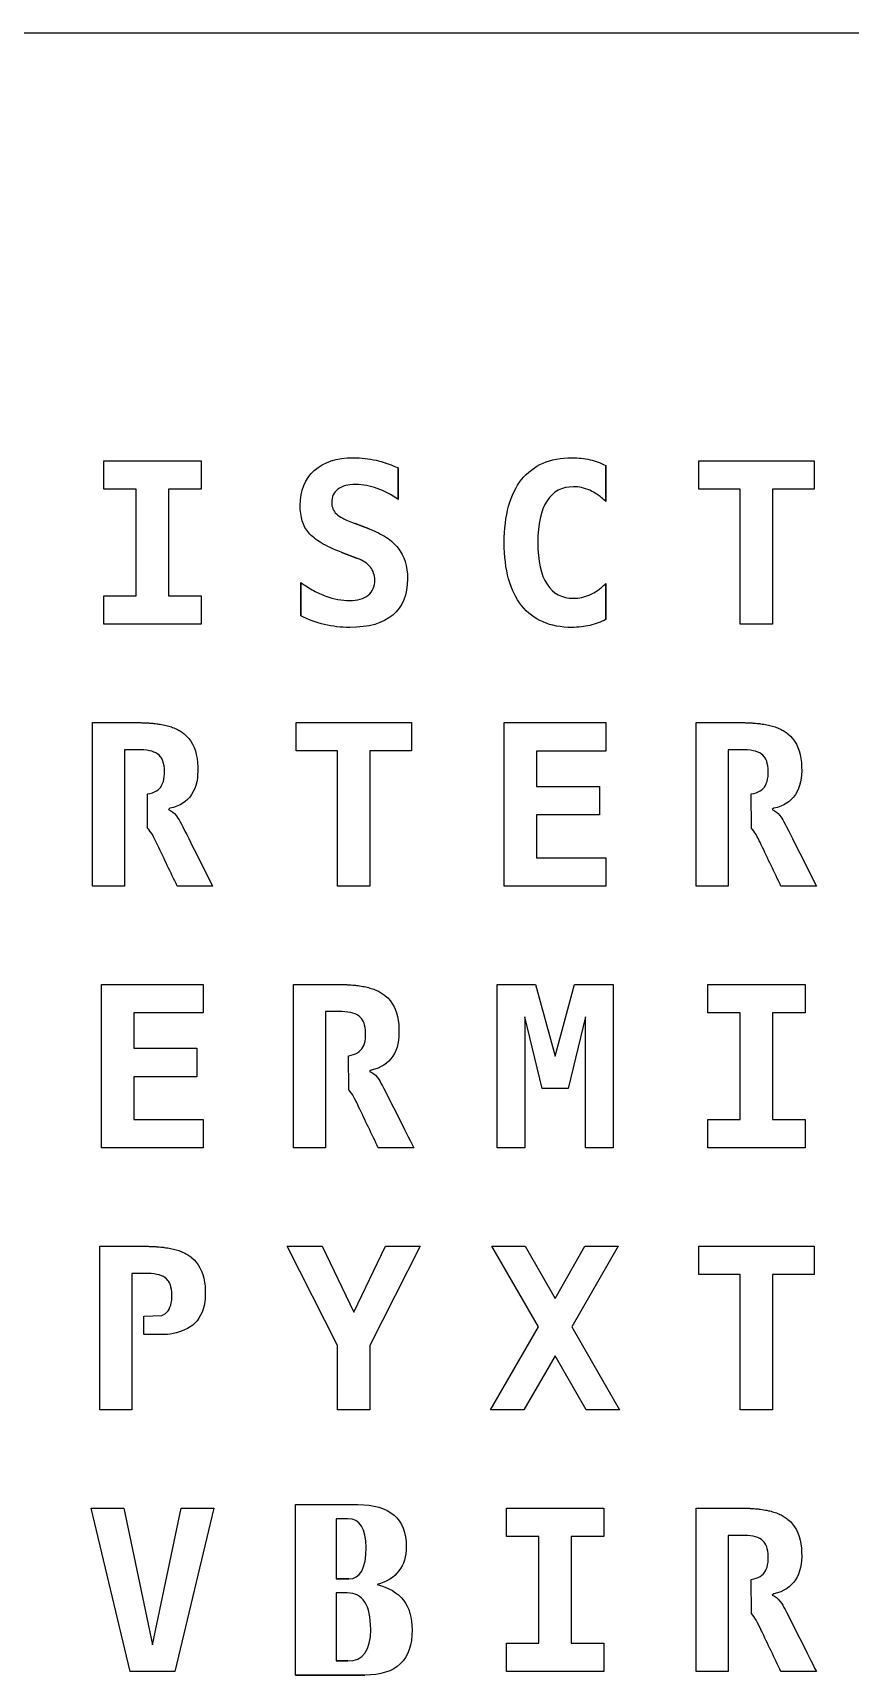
# Model space of a CAD drawing. Header units: centimetres. Extents: x -33.1 to 0, y 0 to 58.4.
# Drawn here: x -25.07 to -18.3, y 44.82 to 58.41 of the extents above; entities that cross this region are included whole.
import ezdxf

# ---------------------------------------------------------------- set-up
doc = ezdxf.new("R2010")
doc.units = ezdxf.units.CM
doc.header["$MEASUREMENT"] = 0
doc.layers.add('clean_face v1_face2', color=7, linetype='Continuous')

msp = doc.modelspace()

# ---------------------------------------------------------------- linework, layer by layer
at = {"layer": 'clean_face v1_face2'}
for p, q in [((-33.051, 58.415), (-5.111, 58.415)), ((-24.485, 54.873), (-23.679, 54.873)), ((-24.485, 54.637), (-24.485, 54.873)), ((-23.679, 54.873), (-23.679, 54.637)), ((-22.047, 54.553), (-22.047, 54.814)), ((-22.047, 54.814), (-22.047, 54.553)), ((-20.327, 54.833), (-20.327, 54.536)), ((-20.327, 54.536), (-20.327, 54.833)), ((-19.558, 54.639), (-19.558, 54.873)), ((-19.558, 54.873), (-18.604, 54.873)), ((-18.604, 54.873), (-18.604, 54.639)), ((-24.216, 54.637), (-24.485, 54.637)), ((-24.216, 53.755), (-24.216, 54.637)), ((-23.679, 54.637), (-23.948, 54.637)), ((-23.948, 54.637), (-23.948, 53.755)), ((-19.215, 54.639), (-19.558, 54.639)), ((-19.215, 53.52), (-19.215, 54.639)), ((-18.947, 54.639), (-18.947, 53.52)), ((-18.604, 54.639), (-18.947, 54.639)), ((-22.288, 54.309), (-22.403, 54.353)), ((-22.403, 54.353), (-22.288, 54.309)), ((-22.383, 54.064), (-22.514, 54.114)), ((-22.514, 54.114), (-22.383, 54.064)), ((-22.854, 53.866), (-22.854, 53.59)), ((-22.854, 53.59), (-22.854, 53.866)), ((-20.327, 53.56), (-20.327, 53.857)), ((-20.327, 53.857), (-20.327, 53.56)), ((-24.485, 53.755), (-24.216, 53.755)), ((-24.485, 53.52), (-24.485, 53.755)), ((-23.948, 53.755), (-23.679, 53.755)), ((-23.679, 53.755), (-23.679, 53.52)), ((-23.679, 53.52), (-24.485, 53.52)), ((-18.947, 53.52), (-19.215, 53.52)), ((-24.58, 52.706), (-24.267, 52.706)), ((-24.58, 51.353), (-24.58, 52.706)), ((-24.267, 52.706), (-24.243, 52.706)), ((-24.243, 52.706), (-24.219, 52.706)), ((-24.219, 52.706), (-24.194, 52.706)), ((-23.819, 52.613), (-23.799, 52.595)), ((-22.892, 52.706), (-21.938, 52.706)), ((-22.892, 52.472), (-22.892, 52.706)), ((-21.938, 52.706), (-21.938, 52.472)), ((-21.169, 52.706), (-20.327, 52.706)), ((-21.169, 51.353), (-21.169, 52.706)), ((-20.327, 52.706), (-20.327, 52.47)), ((-19.581, 51.353), (-19.581, 52.706)), ((-19.581, 52.706), (-19.267, 52.706)), ((-19.267, 52.706), (-19.243, 52.706)), ((-19.243, 52.706), (-19.219, 52.706)), ((-19.219, 52.706), (-19.195, 52.706)), ((-18.82, 52.613), (-18.799, 52.595)), ((-24.207, 52.481), (-24.313, 52.481)), ((-24.313, 52.481), (-24.313, 52.112)), ((-24.199, 52.481), (-24.207, 52.481)), ((-24.18, 52.481), (-24.199, 52.481)), ((-24.154, 52.48), (-24.18, 52.481)), ((-24.13, 52.478), (-24.154, 52.48)), ((-24.108, 52.474), (-24.13, 52.478)), ((-24.088, 52.469), (-24.108, 52.474)), ((-24.07, 52.463), (-24.088, 52.469)), ((-23.799, 52.595), (-23.78, 52.574)), ((-23.78, 52.574), (-23.764, 52.552)), ((-23.764, 52.552), (-23.75, 52.527)), ((-23.75, 52.527), (-23.738, 52.501)), ((-23.738, 52.501), (-23.727, 52.472)), ((-23.727, 52.472), (-23.719, 52.442)), ((-22.549, 52.472), (-22.892, 52.472)), ((-22.549, 51.353), (-22.549, 52.472)), ((-21.938, 52.472), (-22.281, 52.472)), ((-22.281, 52.472), (-22.281, 51.353)), ((-20.902, 52.47), (-20.902, 52.178)), ((-20.327, 52.47), (-20.902, 52.47)), ((-19.314, 52.481), (-19.314, 52.112)), ((-19.207, 52.481), (-19.314, 52.481)), ((-19.199, 52.481), (-19.207, 52.481)), ((-19.181, 52.481), (-19.199, 52.481)), ((-19.155, 52.48), (-19.181, 52.481)), ((-19.131, 52.478), (-19.155, 52.48)), ((-19.109, 52.474), (-19.131, 52.478)), ((-19.088, 52.469), (-19.109, 52.474)), ((-19.07, 52.463), (-19.088, 52.469)), ((-18.799, 52.595), (-18.781, 52.574)), ((-18.781, 52.574), (-18.765, 52.552)), ((-18.765, 52.552), (-18.75, 52.527)), ((-18.75, 52.527), (-18.738, 52.501)), ((-18.738, 52.501), (-18.728, 52.472)), ((-18.728, 52.472), (-18.72, 52.442)), ((-24.053, 52.455), (-24.07, 52.463)), ((-24.039, 52.446), (-24.053, 52.455)), ((-24.027, 52.436), (-24.039, 52.446)), ((-24.016, 52.424), (-24.027, 52.436)), ((-24.011, 52.417), (-24.016, 52.424)), ((-24.003, 52.403), (-24.011, 52.417)), ((-23.996, 52.387), (-24.003, 52.403)), ((-23.99, 52.368), (-23.996, 52.387)), ((-23.986, 52.349), (-23.99, 52.368)), ((-23.983, 52.327), (-23.986, 52.349)), ((-23.719, 52.442), (-23.713, 52.41)), ((-23.713, 52.41), (-23.709, 52.376)), ((-23.709, 52.376), (-23.706, 52.341)), ((-23.706, 52.341), (-23.706, 52.308)), ((-19.054, 52.455), (-19.07, 52.463)), ((-19.039, 52.446), (-19.054, 52.455)), ((-19.027, 52.436), (-19.039, 52.446)), ((-19.016, 52.424), (-19.027, 52.436)), ((-19.012, 52.417), (-19.016, 52.424)), ((-19.003, 52.403), (-19.012, 52.417)), ((-18.996, 52.387), (-19.003, 52.403)), ((-18.991, 52.368), (-18.996, 52.387)), ((-18.987, 52.349), (-18.991, 52.368)), ((-18.984, 52.327), (-18.987, 52.349)), ((-18.72, 52.442), (-18.713, 52.41)), ((-18.713, 52.41), (-18.709, 52.376)), ((-18.709, 52.376), (-18.707, 52.341)), ((-18.707, 52.341), (-18.706, 52.308)), ((-24.006, 52.186), (-23.998, 52.201)), ((-23.998, 52.201), (-23.992, 52.218)), ((-23.992, 52.218), (-23.987, 52.237)), ((-23.987, 52.237), (-23.984, 52.259)), ((-23.984, 52.259), (-23.983, 52.281)), ((-23.982, 52.303), (-23.983, 52.327)), ((-23.983, 52.281), (-23.982, 52.303)), ((-23.715, 52.215), (-23.723, 52.186)), ((-23.71, 52.246), (-23.715, 52.215)), ((-23.708, 52.271), (-23.71, 52.246)), ((-23.706, 52.308), (-23.708, 52.271)), ((-19.006, 52.186), (-18.999, 52.201)), ((-18.999, 52.201), (-18.993, 52.218)), ((-18.993, 52.218), (-18.988, 52.237)), ((-18.988, 52.237), (-18.985, 52.259)), ((-18.985, 52.259), (-18.983, 52.281)), ((-18.983, 52.303), (-18.984, 52.327)), ((-18.983, 52.281), (-18.983, 52.303)), ((-18.716, 52.215), (-18.723, 52.186)), ((-18.711, 52.246), (-18.716, 52.215)), ((-18.708, 52.271), (-18.711, 52.246)), ((-18.706, 52.308), (-18.708, 52.271)), ((-24.313, 52.112), (-24.313, 52)), ((-24.124, 52.116), (-24.103, 52.12)), ((-24.122, 51.834), (-24.124, 52.116)), ((-24.103, 52.12), (-24.083, 52.126)), ((-24.083, 52.126), (-24.065, 52.133)), ((-24.065, 52.133), (-24.049, 52.141)), ((-24.049, 52.141), (-24.036, 52.15)), ((-24.036, 52.15), (-24.024, 52.161)), ((-24.024, 52.161), (-24.014, 52.173)), ((-24.014, 52.173), (-24.006, 52.186)), ((-23.791, 52.071), (-23.81, 52.054)), ((-23.774, 52.09), (-23.791, 52.071)), ((-23.758, 52.112), (-23.774, 52.09)), ((-23.744, 52.135), (-23.758, 52.112)), ((-23.732, 52.16), (-23.744, 52.135)), ((-23.723, 52.186), (-23.732, 52.16)), ((-20.902, 52.178), (-20.381, 52.178)), ((-20.381, 52.178), (-20.381, 51.943)), ((-19.314, 52.112), (-19.314, 52)), ((-19.125, 52.116), (-19.103, 52.12)), ((-19.123, 51.834), (-19.125, 52.116)), ((-19.103, 52.12), (-19.083, 52.126)), ((-19.083, 52.126), (-19.066, 52.133)), ((-19.066, 52.133), (-19.05, 52.141)), ((-19.05, 52.141), (-19.036, 52.15)), ((-19.036, 52.15), (-19.025, 52.161)), ((-19.025, 52.161), (-19.015, 52.173)), ((-19.015, 52.173), (-19.006, 52.186)), ((-18.792, 52.071), (-18.811, 52.054)), ((-18.774, 52.09), (-18.792, 52.071)), ((-18.758, 52.112), (-18.774, 52.09)), ((-18.744, 52.135), (-18.758, 52.112)), ((-18.733, 52.16), (-18.744, 52.135)), ((-18.723, 52.186), (-18.733, 52.16)), ((-24.313, 52), (-24.313, 51.887)), ((-23.937, 51.997), (-23.949, 51.986)), ((-23.949, 51.986), (-23.931, 51.977)), ((-23.949, 51.986), (-23.949, 51.986)), ((-23.907, 52.005), (-23.937, 51.997)), ((-23.931, 51.977), (-23.914, 51.966)), ((-23.914, 51.966), (-23.9, 51.955)), ((-23.879, 52.014), (-23.907, 52.005)), ((-23.9, 51.955), (-23.885, 51.937)), ((-23.885, 51.937), (-23.871, 51.916)), ((-23.854, 52.026), (-23.879, 52.014)), ((-23.831, 52.039), (-23.854, 52.026)), ((-23.81, 52.054), (-23.831, 52.039)), ((-20.381, 51.943), (-20.902, 51.943)), ((-20.902, 51.943), (-20.902, 51.588)), ((-19.314, 52), (-19.314, 51.887)), ((-18.937, 51.997), (-18.95, 51.986)), ((-18.95, 51.986), (-18.931, 51.977)), ((-18.95, 51.986), (-18.95, 51.986)), ((-18.907, 52.005), (-18.937, 51.997)), ((-18.931, 51.977), (-18.914, 51.966)), ((-18.914, 51.966), (-18.9, 51.955)), ((-18.88, 52.014), (-18.907, 52.005)), ((-18.9, 51.955), (-18.886, 51.937)), ((-18.886, 51.937), (-18.871, 51.916)), ((-18.855, 52.026), (-18.88, 52.014)), ((-18.832, 52.039), (-18.855, 52.026)), ((-18.811, 52.054), (-18.832, 52.039)), ((-24.313, 51.887), (-24.313, 51.353)), ((-24.113, 51.822), (-24.122, 51.834)), ((-24.103, 51.809), (-24.113, 51.822)), ((-24.093, 51.795), (-24.103, 51.809)), ((-24.083, 51.779), (-24.093, 51.795)), ((-23.871, 51.916), (-23.862, 51.902)), ((-23.862, 51.902), (-23.852, 51.885)), ((-23.852, 51.885), (-23.842, 51.866)), ((-23.842, 51.866), (-23.831, 51.845)), ((-23.831, 51.845), (-23.813, 51.809)), ((-23.813, 51.809), (-23.798, 51.779)), ((-19.314, 51.887), (-19.314, 51.353)), ((-19.113, 51.822), (-19.123, 51.834)), ((-19.103, 51.809), (-19.113, 51.822)), ((-19.093, 51.795), (-19.103, 51.809)), ((-19.084, 51.779), (-19.093, 51.795)), ((-18.871, 51.916), (-18.862, 51.902)), ((-18.862, 51.902), (-18.853, 51.885)), ((-18.853, 51.885), (-18.842, 51.866)), ((-18.842, 51.866), (-18.832, 51.845)), ((-18.832, 51.845), (-18.813, 51.809)), ((-18.813, 51.809), (-18.798, 51.779)), ((-24.074, 51.762), (-24.083, 51.779)), ((-24.064, 51.744), (-24.074, 51.762)), ((-24.057, 51.729), (-24.064, 51.744)), ((-24.048, 51.71), (-24.057, 51.729)), ((-24.04, 51.694), (-24.048, 51.71)), ((-24.03, 51.673), (-24.04, 51.694)), ((-24.02, 51.652), (-24.03, 51.673)), ((-24.01, 51.63), (-24.02, 51.652)), ((-23.798, 51.779), (-23.782, 51.748)), ((-23.782, 51.748), (-23.767, 51.718)), ((-23.767, 51.718), (-23.752, 51.687)), ((-23.752, 51.687), (-23.737, 51.657)), ((-23.737, 51.657), (-23.721, 51.627)), ((-19.074, 51.762), (-19.084, 51.779)), ((-19.065, 51.744), (-19.074, 51.762)), ((-19.057, 51.729), (-19.065, 51.744)), ((-19.048, 51.71), (-19.057, 51.729)), ((-19.041, 51.694), (-19.048, 51.71)), ((-19.031, 51.673), (-19.041, 51.694)), ((-19.02, 51.652), (-19.031, 51.673)), ((-19.01, 51.63), (-19.02, 51.652)), ((-18.798, 51.779), (-18.783, 51.748)), ((-18.783, 51.748), (-18.768, 51.718)), ((-18.768, 51.718), (-18.752, 51.687)), ((-18.752, 51.687), (-18.737, 51.657)), ((-18.737, 51.657), (-18.722, 51.627)), ((-24, 51.609), (-24.01, 51.63)), ((-23.989, 51.588), (-24, 51.609)), ((-23.979, 51.566), (-23.989, 51.588)), ((-23.969, 51.545), (-23.979, 51.566)), ((-23.959, 51.524), (-23.969, 51.545)), ((-23.949, 51.502), (-23.959, 51.524)), ((-23.721, 51.627), (-23.706, 51.596)), ((-23.706, 51.596), (-23.691, 51.566)), ((-23.691, 51.566), (-23.675, 51.535)), ((-23.675, 51.535), (-23.66, 51.505)), ((-20.902, 51.588), (-20.327, 51.588)), ((-20.327, 51.588), (-20.327, 51.353)), ((-19, 51.609), (-19.01, 51.63)), ((-18.99, 51.588), (-19, 51.609)), ((-18.98, 51.566), (-18.99, 51.588)), ((-18.969, 51.545), (-18.98, 51.566)), ((-18.959, 51.524), (-18.969, 51.545)), ((-18.949, 51.502), (-18.959, 51.524)), ((-18.722, 51.627), (-18.706, 51.596)), ((-18.706, 51.596), (-18.691, 51.566)), ((-18.691, 51.566), (-18.676, 51.535)), ((-18.676, 51.535), (-18.661, 51.505)), ((-23.938, 51.481), (-23.949, 51.502)), ((-23.928, 51.46), (-23.938, 51.481)), ((-23.918, 51.438), (-23.928, 51.46)), ((-23.908, 51.417), (-23.918, 51.438)), ((-23.898, 51.396), (-23.908, 51.417)), ((-23.887, 51.374), (-23.898, 51.396)), ((-23.66, 51.505), (-23.645, 51.474)), ((-23.645, 51.474), (-23.63, 51.444)), ((-23.63, 51.444), (-23.614, 51.414)), ((-23.614, 51.414), (-23.599, 51.383)), ((-23.599, 51.383), (-23.584, 51.353)), ((-18.939, 51.481), (-18.949, 51.502)), ((-18.929, 51.46), (-18.939, 51.481)), ((-18.918, 51.438), (-18.929, 51.46)), ((-18.908, 51.417), (-18.918, 51.438)), ((-18.898, 51.396), (-18.908, 51.417)), ((-18.888, 51.374), (-18.898, 51.396)), ((-18.661, 51.505), (-18.645, 51.474)), ((-18.645, 51.474), (-18.63, 51.444)), ((-18.63, 51.444), (-18.615, 51.414)), ((-18.615, 51.414), (-18.599, 51.383)), ((-18.599, 51.383), (-18.584, 51.353)), ((-24.313, 51.353), (-24.58, 51.353)), ((-23.877, 51.353), (-23.887, 51.374)), ((-23.584, 51.353), (-23.877, 51.353)), ((-22.281, 51.353), (-22.549, 51.353)), ((-20.327, 51.353), (-21.169, 51.353)), ((-19.314, 51.353), (-19.581, 51.353)), ((-18.878, 51.353), (-18.888, 51.374)), ((-18.584, 51.353), (-18.878, 51.353)), ((-24.503, 49.186), (-24.503, 50.539)), ((-24.503, 50.539), (-23.661, 50.539)), ((-23.661, 50.539), (-23.661, 50.303)), ((-22.915, 50.539), (-22.601, 50.539)), ((-22.915, 49.186), (-22.915, 50.539)), ((-22.601, 50.539), (-22.577, 50.539)), ((-22.577, 50.539), (-22.553, 50.539)), ((-22.553, 50.539), (-22.529, 50.539)), ((-22.154, 50.446), (-22.133, 50.428)), ((-22.133, 50.428), (-22.115, 50.407)), ((-21.229, 49.186), (-21.229, 50.539)), ((-21.229, 50.539), (-20.91, 50.539)), ((-20.91, 50.539), (-20.748, 49.945)), ((-20.748, 49.945), (-20.588, 50.539)), ((-20.588, 50.539), (-20.267, 50.539)), ((-20.267, 50.539), (-20.267, 49.186)), ((-19.484, 50.303), (-19.484, 50.539)), ((-19.484, 50.539), (-18.678, 50.539)), ((-18.678, 50.539), (-18.678, 50.303)), ((-24.236, 50.303), (-24.236, 50.011)), ((-23.661, 50.303), (-24.236, 50.303)), ((-22.648, 50.314), (-22.648, 49.945)), ((-22.541, 50.314), (-22.648, 50.314)), ((-22.533, 50.314), (-22.541, 50.314)), ((-22.515, 50.314), (-22.533, 50.314)), ((-22.489, 50.313), (-22.515, 50.314)), ((-22.465, 50.311), (-22.489, 50.313)), ((-22.443, 50.307), (-22.465, 50.311)), ((-22.423, 50.302), (-22.443, 50.307)), ((-22.404, 50.296), (-22.423, 50.302)), ((-22.388, 50.288), (-22.404, 50.296)), ((-22.115, 50.407), (-22.099, 50.385)), ((-22.099, 50.385), (-22.084, 50.36)), ((-22.084, 50.36), (-22.072, 50.334)), ((-22.072, 50.334), (-22.062, 50.305)), ((-22.062, 50.305), (-22.054, 50.275)), ((-19.215, 50.303), (-19.484, 50.303)), ((-19.215, 49.421), (-19.215, 50.303)), ((-18.678, 50.303), (-18.947, 50.303)), ((-18.947, 50.303), (-18.947, 49.421)), ((-22.373, 50.279), (-22.388, 50.288)), ((-22.361, 50.269), (-22.373, 50.279)), ((-22.35, 50.257), (-22.361, 50.269)), ((-22.346, 50.25), (-22.35, 50.257)), ((-22.337, 50.236), (-22.346, 50.25)), ((-22.33, 50.22), (-22.337, 50.236)), ((-22.325, 50.201), (-22.33, 50.22)), ((-22.321, 50.182), (-22.325, 50.201)), ((-22.318, 50.16), (-22.321, 50.182)), ((-22.317, 50.136), (-22.318, 50.16)), ((-22.054, 50.275), (-22.047, 50.243)), ((-22.047, 50.243), (-22.043, 50.209)), ((-22.043, 50.209), (-22.041, 50.174)), ((-22.041, 50.174), (-22.041, 50.141)), ((-20.998, 50.27), (-20.998, 49.186)), ((-20.854, 49.678), (-20.998, 50.27)), ((-20.497, 50.27), (-20.641, 49.678)), ((-20.497, 49.186), (-20.497, 50.27)), ((-22.349, 50.006), (-22.34, 50.019)), ((-22.34, 50.019), (-22.333, 50.034)), ((-22.333, 50.034), (-22.327, 50.051)), ((-22.327, 50.051), (-22.322, 50.07)), ((-22.322, 50.07), (-22.319, 50.092)), ((-22.319, 50.092), (-22.317, 50.114)), ((-22.317, 50.114), (-22.317, 50.136)), ((-22.057, 50.019), (-22.067, 49.993)), ((-22.05, 50.048), (-22.057, 50.019)), ((-22.045, 50.079), (-22.05, 50.048)), ((-22.042, 50.105), (-22.045, 50.079)), ((-22.041, 50.141), (-22.042, 50.105)), ((-24.236, 50.011), (-23.715, 50.011)), ((-23.715, 50.011), (-23.715, 49.776)), ((-22.648, 49.945), (-22.648, 49.833)), ((-22.459, 49.949), (-22.437, 49.954)), ((-22.457, 49.667), (-22.459, 49.949)), ((-22.437, 49.954), (-22.417, 49.959)), ((-22.417, 49.959), (-22.4, 49.966)), ((-22.4, 49.966), (-22.384, 49.974)), ((-22.384, 49.974), (-22.37, 49.983)), ((-22.37, 49.983), (-22.359, 49.994)), ((-22.359, 49.994), (-22.349, 50.006)), ((-22.145, 49.887), (-22.166, 49.872)), ((-22.126, 49.904), (-22.145, 49.887)), ((-22.108, 49.923), (-22.126, 49.904)), ((-22.092, 49.945), (-22.108, 49.923)), ((-22.078, 49.968), (-22.092, 49.945)), ((-22.067, 49.993), (-22.078, 49.968)), ((-24.236, 49.776), (-24.236, 49.421)), ((-23.715, 49.776), (-24.236, 49.776)), ((-22.648, 49.833), (-22.648, 49.72)), ((-22.271, 49.83), (-22.284, 49.819)), ((-22.284, 49.819), (-22.265, 49.81)), ((-22.284, 49.819), (-22.284, 49.819)), ((-22.241, 49.838), (-22.271, 49.83)), ((-22.265, 49.81), (-22.248, 49.8)), ((-22.248, 49.8), (-22.234, 49.788)), ((-22.214, 49.847), (-22.241, 49.838)), ((-22.234, 49.788), (-22.22, 49.77)), ((-22.22, 49.77), (-22.205, 49.749)), ((-22.189, 49.859), (-22.214, 49.847)), ((-22.205, 49.749), (-22.196, 49.735)), ((-22.166, 49.872), (-22.189, 49.859)), ((-22.648, 49.72), (-22.648, 49.186)), ((-22.447, 49.655), (-22.457, 49.667)), ((-22.437, 49.642), (-22.447, 49.655)), ((-22.427, 49.628), (-22.437, 49.642)), ((-22.418, 49.612), (-22.427, 49.628)), ((-22.408, 49.595), (-22.418, 49.612)), ((-22.196, 49.735), (-22.187, 49.718)), ((-22.187, 49.718), (-22.176, 49.699)), ((-22.176, 49.699), (-22.166, 49.678)), ((-22.166, 49.678), (-22.147, 49.642)), ((-22.147, 49.642), (-22.132, 49.612)), ((-22.132, 49.612), (-22.117, 49.581)), ((-20.641, 49.678), (-20.854, 49.678)), ((-22.399, 49.577), (-22.408, 49.595)), ((-22.391, 49.562), (-22.399, 49.577)), ((-22.382, 49.544), (-22.391, 49.562)), ((-22.375, 49.527), (-22.382, 49.544)), ((-22.365, 49.506), (-22.375, 49.527)), ((-22.354, 49.485), (-22.365, 49.506)), ((-22.344, 49.463), (-22.354, 49.485)), ((-22.117, 49.581), (-22.102, 49.551)), ((-22.102, 49.551), (-22.086, 49.52)), ((-22.086, 49.52), (-22.071, 49.49)), ((-22.071, 49.49), (-22.056, 49.46)), ((-24.236, 49.421), (-23.661, 49.421)), ((-23.661, 49.421), (-23.661, 49.186)), ((-22.334, 49.442), (-22.344, 49.463)), ((-22.324, 49.421), (-22.334, 49.442)), ((-22.314, 49.399), (-22.324, 49.421)), ((-22.303, 49.378), (-22.314, 49.399)), ((-22.293, 49.357), (-22.303, 49.378)), ((-22.283, 49.335), (-22.293, 49.357)), ((-22.056, 49.46), (-22.04, 49.429)), ((-22.04, 49.429), (-22.025, 49.399)), ((-22.025, 49.399), (-22.01, 49.368)), ((-22.01, 49.368), (-21.995, 49.338)), ((-19.484, 49.421), (-19.215, 49.421)), ((-19.484, 49.186), (-19.484, 49.421)), ((-18.947, 49.421), (-18.678, 49.421)), ((-18.678, 49.421), (-18.678, 49.186)), ((-22.273, 49.314), (-22.283, 49.335)), ((-22.263, 49.293), (-22.273, 49.314)), ((-22.252, 49.271), (-22.263, 49.293)), ((-22.242, 49.25), (-22.252, 49.271)), ((-22.232, 49.229), (-22.242, 49.25)), ((-22.222, 49.207), (-22.232, 49.229)), ((-22.212, 49.186), (-22.222, 49.207)), ((-21.995, 49.338), (-21.979, 49.307)), ((-21.979, 49.307), (-21.964, 49.277)), ((-21.964, 49.277), (-21.949, 49.247)), ((-21.949, 49.247), (-21.933, 49.216)), ((-21.933, 49.216), (-21.918, 49.186)), ((-23.661, 49.186), (-24.503, 49.186)), ((-22.648, 49.186), (-22.915, 49.186)), ((-21.918, 49.186), (-22.212, 49.186)), ((-20.998, 49.186), (-21.229, 49.186)), ((-20.267, 49.186), (-20.497, 49.186)), ((-18.678, 49.186), (-19.484, 49.186)), ((-24.519, 47.019), (-24.519, 48.372)), ((-24.519, 48.372), (-24.205, 48.372)), ((-24.205, 48.372), (-24.181, 48.372)), ((-24.181, 48.372), (-24.157, 48.372)), ((-24.157, 48.372), (-24.133, 48.372)), ((-23.758, 48.279), (-23.738, 48.261)), ((-23.738, 48.261), (-23.719, 48.24)), ((-22.966, 48.372), (-22.678, 48.372)), ((-22.549, 47.552), (-22.966, 48.372)), ((-22.678, 48.372), (-22.415, 47.828)), ((-22.415, 47.828), (-22.152, 48.372)), ((-21.864, 48.372), (-22.281, 47.552)), ((-22.152, 48.372), (-21.864, 48.372)), ((-21.271, 48.372), (-20.995, 48.372)), ((-20.885, 47.706), (-21.271, 48.372)), ((-20.995, 48.372), (-20.748, 47.941)), ((-20.748, 47.941), (-20.501, 48.372)), ((-20.225, 48.372), (-20.609, 47.706)), ((-20.501, 48.372), (-20.225, 48.372)), ((-19.558, 48.138), (-19.558, 48.372)), ((-19.558, 48.372), (-18.604, 48.372)), ((-18.604, 48.372), (-18.604, 48.138)), ((-24.252, 48.147), (-24.252, 47.778)), ((-24.146, 48.147), (-24.252, 48.147)), ((-24.138, 48.147), (-24.146, 48.147)), ((-24.119, 48.147), (-24.138, 48.147)), ((-24.093, 48.146), (-24.119, 48.147)), ((-24.069, 48.144), (-24.093, 48.146)), ((-24.047, 48.14), (-24.069, 48.144)), ((-24.027, 48.135), (-24.047, 48.14)), ((-24.008, 48.129), (-24.027, 48.135)), ((-23.992, 48.121), (-24.008, 48.129)), ((-23.978, 48.112), (-23.992, 48.121)), ((-23.719, 48.24), (-23.703, 48.218)), ((-23.703, 48.218), (-23.689, 48.193)), ((-23.689, 48.193), (-23.676, 48.167)), ((-23.676, 48.167), (-23.666, 48.138)), ((-23.666, 48.138), (-23.658, 48.108)), ((-19.215, 48.138), (-19.558, 48.138)), ((-19.215, 47.019), (-19.215, 48.138)), ((-18.604, 48.138), (-18.947, 48.138)), ((-18.947, 48.138), (-18.947, 47.019)), ((-23.965, 48.102), (-23.978, 48.112)), ((-23.955, 48.09), (-23.965, 48.102)), ((-23.95, 48.083), (-23.955, 48.09)), ((-23.941, 48.069), (-23.95, 48.083)), ((-23.934, 48.053), (-23.941, 48.069)), ((-23.929, 48.034), (-23.934, 48.053)), ((-23.925, 48.014), (-23.929, 48.034)), ((-23.922, 47.993), (-23.925, 48.014)), ((-23.921, 47.969), (-23.922, 47.993)), ((-23.658, 48.108), (-23.652, 48.076)), ((-23.652, 48.076), (-23.647, 48.042)), ((-23.647, 48.042), (-23.645, 48.007)), ((-23.645, 48.007), (-23.645, 47.974)), ((-23.953, 47.839), (-23.945, 47.852)), ((-23.945, 47.852), (-23.937, 47.867)), ((-23.937, 47.867), (-23.931, 47.884)), ((-23.931, 47.884), (-23.926, 47.903)), ((-23.926, 47.903), (-23.923, 47.925)), ((-23.923, 47.925), (-23.921, 47.947)), ((-23.921, 47.947), (-23.921, 47.969)), ((-23.661, 47.852), (-23.671, 47.826)), ((-23.654, 47.881), (-23.661, 47.852)), ((-23.649, 47.912), (-23.654, 47.881)), ((-23.646, 47.937), (-23.649, 47.912)), ((-23.645, 47.974), (-23.646, 47.937)), ((-24.252, 47.778), (-24.252, 47.666)), ((-24.154, 47.795), (-24.004, 47.799)), ((-24.154, 47.642), (-24.154, 47.795)), ((-24.004, 47.799), (-23.974, 47.816)), ((-23.974, 47.816), (-23.963, 47.827)), ((-23.963, 47.827), (-23.953, 47.839)), ((-23.749, 47.72), (-23.77, 47.705)), ((-23.73, 47.737), (-23.749, 47.72)), ((-23.713, 47.756), (-23.73, 47.737)), ((-23.697, 47.778), (-23.713, 47.756)), ((-23.683, 47.801), (-23.697, 47.778)), ((-23.671, 47.826), (-23.683, 47.801)), ((-24.252, 47.666), (-24.252, 47.553)), ((-23.987, 47.642), (-24.154, 47.642)), ((-23.987, 47.642), (-23.987, 47.642)), ((-23.987, 47.642), (-23.987, 47.642)), ((-23.793, 47.692), (-23.818, 47.68)), ((-23.77, 47.705), (-23.793, 47.692)), ((-21.282, 47.019), (-20.885, 47.706)), ((-20.609, 47.706), (-20.214, 47.019)), ((-24.252, 47.553), (-24.252, 47.019)), ((-22.549, 47.019), (-22.549, 47.552)), ((-22.281, 47.552), (-22.281, 47.019)), ((-20.748, 47.466), (-21.006, 47.019)), ((-20.49, 47.019), (-20.748, 47.466)), ((-24.252, 47.019), (-24.519, 47.019)), ((-22.281, 47.019), (-22.549, 47.019)), ((-21.006, 47.019), (-21.282, 47.019)), ((-20.214, 47.019), (-20.49, 47.019)), ((-18.947, 47.019), (-19.215, 47.019)), ((-22.898, 46.234), (-22.381, 46.234)), ((-22.898, 44.823), (-22.898, 46.234)), ((-24.267, 44.852), (-24.589, 46.205)), ((-24.589, 46.205), (-24.32, 46.205)), ((-24.32, 46.205), (-24.082, 45.075)), ((-24.082, 45.075), (-23.844, 46.205)), ((-23.575, 46.205), (-23.897, 44.852)), ((-23.844, 46.205), (-23.575, 46.205)), ((-22.561, 46.117), (-22.561, 45.62)), ((-22.465, 46.117), (-22.561, 46.117)), ((-21.151, 46.205), (-20.345, 46.205)), ((-21.151, 45.969), (-21.151, 46.205)), ((-20.345, 46.205), (-20.345, 45.969)), ((-19.581, 46.205), (-19.267, 46.205)), ((-19.581, 44.852), (-19.581, 46.205)), ((-19.267, 46.205), (-19.243, 46.205)), ((-19.243, 46.205), (-19.219, 46.205)), ((-19.219, 46.205), (-19.195, 46.205)), ((-18.82, 46.112), (-18.799, 46.094)), ((-18.799, 46.094), (-18.781, 46.073)), ((-20.882, 45.969), (-21.151, 45.969)), ((-20.882, 45.087), (-20.882, 45.969)), ((-20.345, 45.969), (-20.614, 45.969)), ((-20.614, 45.969), (-20.614, 45.087)), ((-19.314, 45.98), (-19.314, 45.611)), ((-19.207, 45.98), (-19.314, 45.98)), ((-19.199, 45.98), (-19.207, 45.98)), ((-19.181, 45.98), (-19.199, 45.98)), ((-19.155, 45.979), (-19.181, 45.98)), ((-19.131, 45.977), (-19.155, 45.979)), ((-19.109, 45.973), (-19.131, 45.977)), ((-19.088, 45.968), (-19.109, 45.973)), ((-19.07, 45.962), (-19.088, 45.968)), ((-19.054, 45.954), (-19.07, 45.962)), ((-19.039, 45.945), (-19.054, 45.954)), ((-19.027, 45.935), (-19.039, 45.945)), ((-18.781, 46.073), (-18.765, 46.051)), ((-18.765, 46.051), (-18.75, 46.026)), ((-18.75, 46.026), (-18.738, 46)), ((-18.738, 46), (-18.728, 45.971)), ((-18.728, 45.971), (-18.72, 45.941)), ((-19.016, 45.923), (-19.027, 45.935)), ((-19.012, 45.916), (-19.016, 45.923)), ((-19.003, 45.902), (-19.012, 45.916)), ((-18.996, 45.886), (-19.003, 45.902)), ((-18.991, 45.867), (-18.996, 45.886)), ((-18.987, 45.848), (-18.991, 45.867)), ((-18.984, 45.826), (-18.987, 45.848)), ((-18.983, 45.802), (-18.984, 45.826)), ((-18.72, 45.941), (-18.713, 45.909)), ((-18.713, 45.909), (-18.709, 45.875)), ((-18.709, 45.875), (-18.707, 45.84)), ((-18.706, 45.806), (-18.708, 45.77)), ((-18.707, 45.84), (-18.706, 45.806)), ((-19.025, 45.66), (-19.015, 45.672)), ((-19.015, 45.672), (-19.006, 45.685)), ((-19.006, 45.685), (-18.999, 45.7)), ((-18.999, 45.7), (-18.993, 45.717)), ((-18.993, 45.717), (-18.988, 45.736)), ((-18.988, 45.736), (-18.985, 45.758)), ((-18.985, 45.758), (-18.983, 45.78)), ((-18.983, 45.78), (-18.983, 45.802)), ((-18.723, 45.685), (-18.733, 45.659)), ((-18.716, 45.714), (-18.723, 45.685)), ((-18.711, 45.745), (-18.716, 45.714)), ((-18.708, 45.77), (-18.711, 45.745)), ((-22.561, 45.62), (-22.457, 45.62)), ((-22.457, 45.62), (-22.561, 45.62)), ((-19.314, 45.611), (-19.314, 45.499)), ((-19.125, 45.615), (-19.103, 45.619)), ((-19.123, 45.333), (-19.125, 45.615)), ((-19.103, 45.619), (-19.083, 45.625)), ((-19.083, 45.625), (-19.066, 45.632)), ((-19.066, 45.632), (-19.05, 45.64)), ((-19.05, 45.64), (-19.036, 45.649)), ((-19.036, 45.649), (-19.025, 45.66)), ((-18.832, 45.538), (-18.855, 45.525)), ((-18.811, 45.553), (-18.832, 45.538)), ((-18.792, 45.57), (-18.811, 45.553)), ((-18.774, 45.589), (-18.792, 45.57)), ((-18.758, 45.611), (-18.774, 45.589)), ((-18.744, 45.634), (-18.758, 45.611)), ((-18.733, 45.659), (-18.744, 45.634)), ((-22.47, 45.503), (-22.561, 45.503)), ((-22.561, 45.503), (-22.561, 44.94)), ((-19.314, 45.499), (-19.314, 45.386)), ((-18.937, 45.496), (-18.95, 45.485)), ((-18.95, 45.485), (-18.931, 45.476)), ((-18.95, 45.485), (-18.95, 45.485)), ((-18.907, 45.504), (-18.937, 45.496)), ((-18.931, 45.476), (-18.914, 45.465)), ((-18.914, 45.465), (-18.9, 45.453)), ((-18.88, 45.513), (-18.907, 45.504)), ((-18.9, 45.453), (-18.886, 45.436)), ((-18.886, 45.436), (-18.871, 45.415)), ((-18.855, 45.525), (-18.88, 45.513)), ((-18.871, 45.415), (-18.862, 45.401)), ((-18.862, 45.401), (-18.853, 45.384)), ((-19.314, 45.386), (-19.314, 44.852)), ((-19.113, 45.321), (-19.123, 45.333)), ((-19.103, 45.308), (-19.113, 45.321)), ((-19.093, 45.294), (-19.103, 45.308)), ((-19.084, 45.278), (-19.093, 45.294)), ((-19.074, 45.261), (-19.084, 45.278)), ((-18.853, 45.384), (-18.842, 45.365)), ((-18.842, 45.365), (-18.832, 45.344)), ((-18.832, 45.344), (-18.813, 45.308)), ((-18.813, 45.308), (-18.798, 45.278)), ((-18.798, 45.278), (-18.783, 45.247)), ((-19.065, 45.243), (-19.074, 45.261)), ((-19.057, 45.228), (-19.065, 45.243)), ((-19.048, 45.209), (-19.057, 45.228)), ((-19.041, 45.193), (-19.048, 45.209)), ((-19.031, 45.172), (-19.041, 45.193)), ((-19.02, 45.151), (-19.031, 45.172)), ((-19.01, 45.129), (-19.02, 45.151)), ((-19, 45.108), (-19.01, 45.129)), ((-18.783, 45.247), (-18.768, 45.217)), ((-18.768, 45.217), (-18.752, 45.186)), ((-18.752, 45.186), (-18.737, 45.156)), ((-18.737, 45.156), (-18.722, 45.126)), ((-18.722, 45.126), (-18.706, 45.095)), ((-21.151, 44.852), (-21.151, 45.087)), ((-21.151, 45.087), (-20.882, 45.087)), ((-20.614, 45.087), (-20.345, 45.087)), ((-20.345, 45.087), (-20.345, 44.852)), ((-18.99, 45.087), (-19, 45.108)), ((-18.98, 45.065), (-18.99, 45.087)), ((-18.969, 45.044), (-18.98, 45.065)), ((-18.959, 45.023), (-18.969, 45.044)), ((-18.949, 45.001), (-18.959, 45.023)), ((-18.939, 44.98), (-18.949, 45.001)), ((-18.706, 45.095), (-18.691, 45.065)), ((-18.691, 45.065), (-18.676, 45.034)), ((-18.676, 45.034), (-18.661, 45.004)), ((-18.661, 45.004), (-18.645, 44.973)), ((-22.561, 44.94), (-22.464, 44.94)), ((-22.464, 44.94), (-22.561, 44.94)), ((-18.929, 44.959), (-18.939, 44.98)), ((-18.918, 44.937), (-18.929, 44.959)), ((-18.908, 44.916), (-18.918, 44.937)), ((-18.898, 44.895), (-18.908, 44.916)), ((-18.888, 44.873), (-18.898, 44.895)), ((-18.878, 44.852), (-18.888, 44.873)), ((-18.645, 44.973), (-18.63, 44.943)), ((-18.63, 44.943), (-18.615, 44.913)), ((-18.615, 44.913), (-18.599, 44.882)), ((-18.599, 44.882), (-18.584, 44.852)), ((-23.897, 44.852), (-24.267, 44.852)), ((-22.898, 44.823), (-22.323, 44.823)), ((-22.323, 44.823), (-22.898, 44.823)), ((-20.345, 44.852), (-21.151, 44.852)), ((-19.314, 44.852), (-19.581, 44.852)), ((-18.584, 44.852), (-18.878, 44.852))]:
    msp.add_line(p, q, dxfattribs=at)
for points in [[(-22.859, 54.504), (-22.859, 54.627), (-22.82, 54.723), (-22.742, 54.793)], [(-22.742, 54.793), (-22.662, 54.863), (-22.555, 54.898), (-22.419, 54.898)], [(-22.419, 54.898), (-22.386, 54.898), (-22.354, 54.896), (-22.322, 54.893)], [(-22.322, 54.893), (-22.29, 54.889), (-22.26, 54.884), (-22.231, 54.877)], [(-22.231, 54.877), (-22.203, 54.871), (-22.173, 54.862), (-22.141, 54.851)], [(-22.141, 54.851), (-22.11, 54.841), (-22.078, 54.828), (-22.047, 54.814)], [(-21.025, 54.718), (-20.976, 54.778), (-20.918, 54.823), (-20.848, 54.853)], [(-20.848, 54.853), (-20.779, 54.883), (-20.699, 54.898), (-20.609, 54.898)], [(-20.609, 54.898), (-20.582, 54.898), (-20.556, 54.897), (-20.531, 54.894)], [(-20.531, 54.894), (-20.507, 54.891), (-20.483, 54.887), (-20.459, 54.882)], [(-20.459, 54.882), (-20.412, 54.871), (-20.368, 54.855), (-20.327, 54.833)], [(-22.398, 54.677), (-22.463, 54.677), (-22.512, 54.664), (-22.546, 54.638)], [(-22.222, 54.645), (-22.281, 54.666), (-22.34, 54.677), (-22.398, 54.677)], [(-22.047, 54.553), (-22.103, 54.593), (-22.162, 54.624), (-22.222, 54.645)], [(-21.169, 54.196), (-21.169, 54.424), (-21.121, 54.598), (-21.025, 54.718)], [(-20.595, 54.658), (-20.692, 54.658), (-20.765, 54.619), (-20.815, 54.542)], [(-20.529, 54.651), (-20.551, 54.656), (-20.573, 54.658), (-20.595, 54.658)], [(-20.461, 54.629), (-20.484, 54.639), (-20.507, 54.647), (-20.529, 54.651)], [(-22.788, 54.276), (-22.836, 54.332), (-22.859, 54.408), (-22.859, 54.504)], [(-22.546, 54.638), (-22.58, 54.612), (-22.598, 54.575), (-22.598, 54.527)], [(-22.598, 54.527), (-22.598, 54.49), (-22.585, 54.459), (-22.559, 54.434)], [(-20.815, 54.542), (-20.866, 54.463), (-20.891, 54.348), (-20.891, 54.196)], [(-20.4, 54.595), (-20.421, 54.609), (-20.442, 54.62), (-20.461, 54.629)], [(-20.327, 54.536), (-20.354, 54.561), (-20.379, 54.581), (-20.4, 54.595)], [(-22.559, 54.434), (-22.547, 54.422), (-22.529, 54.41), (-22.506, 54.397)], [(-22.506, 54.397), (-22.482, 54.384), (-22.447, 54.369), (-22.403, 54.353)], [(-22.685, 54.194), (-22.73, 54.221), (-22.764, 54.249), (-22.788, 54.276)], [(-22.288, 54.309), (-22.232, 54.288), (-22.185, 54.265), (-22.145, 54.239)], [(-22.145, 54.239), (-22.106, 54.213), (-22.074, 54.184), (-22.048, 54.151)], [(-22.514, 54.114), (-22.584, 54.141), (-22.641, 54.168), (-22.685, 54.194)], [(-22.048, 54.151), (-21.996, 54.086), (-21.97, 54.001), (-21.97, 53.897)], [(-21.025, 53.675), (-21.121, 53.796), (-21.169, 53.969), (-21.169, 54.196)], [(-20.891, 54.196), (-20.891, 54.044), (-20.866, 53.929), (-20.815, 53.851)], [(-22.323, 54.034), (-22.341, 54.046), (-22.361, 54.056), (-22.383, 54.064)], [(-22.278, 53.993), (-22.29, 54.009), (-22.306, 54.022), (-22.323, 54.034)], [(-22.241, 53.886), (-22.241, 53.927), (-22.254, 53.963), (-22.278, 53.993)], [(-22.854, 53.866), (-22.817, 53.839), (-22.781, 53.817), (-22.748, 53.799)], [(-22.296, 53.761), (-22.26, 53.791), (-22.241, 53.833), (-22.241, 53.886)], [(-21.97, 53.897), (-21.97, 53.763), (-22.011, 53.663), (-22.092, 53.596)], [(-20.815, 53.851), (-20.765, 53.774), (-20.692, 53.735), (-20.595, 53.735)], [(-20.397, 53.8), (-20.376, 53.814), (-20.353, 53.833), (-20.327, 53.857)], [(-22.748, 53.799), (-22.715, 53.781), (-22.681, 53.765), (-22.646, 53.753)], [(-22.646, 53.753), (-22.579, 53.728), (-22.514, 53.716), (-22.451, 53.716)], [(-22.451, 53.716), (-22.416, 53.716), (-22.386, 53.719), (-22.361, 53.727)], [(-22.361, 53.727), (-22.336, 53.734), (-22.314, 53.746), (-22.296, 53.761)], [(-20.595, 53.735), (-20.549, 53.735), (-20.504, 53.745), (-20.46, 53.764)], [(-20.46, 53.764), (-20.439, 53.774), (-20.418, 53.786), (-20.397, 53.8)], [(-22.658, 53.518), (-22.727, 53.534), (-22.792, 53.558), (-22.854, 53.59)], [(-22.092, 53.596), (-22.173, 53.528), (-22.292, 53.494), (-22.449, 53.494)], [(-20.848, 53.539), (-20.918, 53.569), (-20.976, 53.614), (-21.025, 53.675)], [(-20.327, 53.56), (-20.369, 53.538), (-20.414, 53.522), (-20.46, 53.511)], [(-22.555, 53.5), (-22.589, 53.504), (-22.624, 53.51), (-22.658, 53.518)], [(-22.449, 53.494), (-22.485, 53.494), (-22.521, 53.496), (-22.555, 53.5)], [(-20.609, 53.494), (-20.699, 53.494), (-20.779, 53.509), (-20.848, 53.539)], [(-20.46, 53.511), (-20.506, 53.5), (-20.556, 53.494), (-20.609, 53.494)], [(-24.194, 52.706), (-24.184, 52.706), (-24.173, 52.706), (-24.162, 52.705)], [(-24.162, 52.705), (-24.152, 52.705), (-24.142, 52.705), (-24.131, 52.704)], [(-24.131, 52.704), (-24.121, 52.704), (-24.111, 52.703), (-24.102, 52.702)], [(-24.102, 52.702), (-24.092, 52.702), (-24.082, 52.701), (-24.073, 52.7)], [(-24.073, 52.7), (-24.064, 52.699), (-24.055, 52.698), (-24.046, 52.697)], [(-24.046, 52.697), (-24.037, 52.695), (-24.028, 52.694), (-24.019, 52.693)], [(-24.019, 52.693), (-24.011, 52.691), (-24.002, 52.69), (-23.994, 52.688)], [(-23.994, 52.688), (-23.986, 52.686), (-23.978, 52.684), (-23.97, 52.683)], [(-23.97, 52.683), (-23.962, 52.681), (-23.955, 52.679), (-23.947, 52.676)], [(-23.947, 52.676), (-23.94, 52.674), (-23.933, 52.672), (-23.925, 52.67)], [(-23.925, 52.67), (-23.918, 52.667), (-23.912, 52.665), (-23.905, 52.662)], [(-23.905, 52.662), (-23.898, 52.659), (-23.892, 52.657), (-23.886, 52.654)], [(-23.886, 52.654), (-23.879, 52.651), (-23.873, 52.648), (-23.867, 52.645)], [(-23.867, 52.645), (-23.861, 52.642), (-23.856, 52.638), (-23.85, 52.635)], [(-23.85, 52.635), (-23.845, 52.632), (-23.839, 52.628), (-23.834, 52.624)], [(-23.834, 52.624), (-23.829, 52.621), (-23.824, 52.617), (-23.819, 52.613)], [(-19.195, 52.706), (-19.184, 52.706), (-19.173, 52.706), (-19.163, 52.705)], [(-19.163, 52.705), (-19.152, 52.705), (-19.142, 52.705), (-19.132, 52.704)], [(-19.132, 52.704), (-19.122, 52.704), (-19.112, 52.703), (-19.102, 52.702)], [(-19.102, 52.702), (-19.092, 52.702), (-19.083, 52.701), (-19.074, 52.7)], [(-19.074, 52.7), (-19.064, 52.699), (-19.055, 52.698), (-19.046, 52.697)], [(-19.046, 52.697), (-19.037, 52.695), (-19.028, 52.694), (-19.02, 52.693)], [(-19.02, 52.693), (-19.011, 52.691), (-19.003, 52.69), (-18.995, 52.688)], [(-18.995, 52.688), (-18.986, 52.686), (-18.978, 52.684), (-18.971, 52.683)], [(-18.971, 52.683), (-18.963, 52.681), (-18.955, 52.679), (-18.948, 52.676)], [(-18.948, 52.676), (-18.94, 52.674), (-18.933, 52.672), (-18.926, 52.67)], [(-18.926, 52.67), (-18.919, 52.667), (-18.912, 52.665), (-18.905, 52.662)], [(-18.905, 52.662), (-18.899, 52.659), (-18.892, 52.657), (-18.886, 52.654)], [(-18.886, 52.654), (-18.88, 52.651), (-18.874, 52.648), (-18.868, 52.645)], [(-18.868, 52.645), (-18.862, 52.642), (-18.856, 52.638), (-18.851, 52.635)], [(-18.851, 52.635), (-18.845, 52.632), (-18.84, 52.628), (-18.835, 52.624)], [(-18.835, 52.624), (-18.829, 52.621), (-18.824, 52.617), (-18.82, 52.613)], [(-22.529, 50.539), (-22.518, 50.539), (-22.507, 50.539), (-22.497, 50.538)], [(-22.497, 50.538), (-22.486, 50.538), (-22.476, 50.538), (-22.466, 50.537)], [(-22.466, 50.537), (-22.456, 50.537), (-22.446, 50.536), (-22.436, 50.535)], [(-22.436, 50.535), (-22.426, 50.535), (-22.417, 50.534), (-22.408, 50.533)], [(-22.408, 50.533), (-22.398, 50.532), (-22.389, 50.531), (-22.38, 50.53)], [(-22.38, 50.53), (-22.371, 50.528), (-22.362, 50.527), (-22.354, 50.526)], [(-22.354, 50.526), (-22.345, 50.524), (-22.337, 50.523), (-22.329, 50.521)], [(-22.329, 50.521), (-22.32, 50.519), (-22.312, 50.518), (-22.305, 50.516)], [(-22.305, 50.516), (-22.297, 50.514), (-22.289, 50.512), (-22.282, 50.509)], [(-22.282, 50.509), (-22.274, 50.507), (-22.267, 50.505), (-22.26, 50.503)], [(-22.26, 50.503), (-22.253, 50.5), (-22.246, 50.498), (-22.239, 50.495)], [(-22.239, 50.495), (-22.233, 50.492), (-22.226, 50.49), (-22.22, 50.487)], [(-22.22, 50.487), (-22.214, 50.484), (-22.208, 50.481), (-22.202, 50.478)], [(-22.202, 50.478), (-22.196, 50.475), (-22.19, 50.471), (-22.185, 50.468)], [(-22.185, 50.468), (-22.179, 50.465), (-22.174, 50.461), (-22.169, 50.457)], [(-22.169, 50.457), (-22.163, 50.454), (-22.158, 50.45), (-22.154, 50.446)], [(-24.133, 48.372), (-24.122, 48.372), (-24.112, 48.372), (-24.101, 48.371)], [(-24.101, 48.371), (-24.091, 48.371), (-24.08, 48.371), (-24.07, 48.37)], [(-24.07, 48.37), (-24.06, 48.37), (-24.05, 48.369), (-24.04, 48.368)], [(-24.04, 48.368), (-24.031, 48.368), (-24.021, 48.367), (-24.012, 48.366)], [(-24.012, 48.366), (-24.002, 48.365), (-23.993, 48.364), (-23.984, 48.363)], [(-23.984, 48.363), (-23.975, 48.361), (-23.967, 48.36), (-23.958, 48.359)], [(-23.958, 48.359), (-23.949, 48.357), (-23.941, 48.356), (-23.933, 48.354)], [(-23.933, 48.354), (-23.925, 48.352), (-23.917, 48.35), (-23.909, 48.349)], [(-23.909, 48.349), (-23.901, 48.347), (-23.893, 48.345), (-23.886, 48.342)], [(-23.886, 48.342), (-23.879, 48.34), (-23.871, 48.338), (-23.864, 48.336)], [(-23.864, 48.336), (-23.857, 48.333), (-23.85, 48.331), (-23.844, 48.328)], [(-23.844, 48.328), (-23.837, 48.325), (-23.83, 48.323), (-23.824, 48.32)], [(-23.824, 48.32), (-23.818, 48.317), (-23.812, 48.314), (-23.806, 48.311)], [(-23.806, 48.311), (-23.8, 48.308), (-23.794, 48.304), (-23.789, 48.301)], [(-23.789, 48.301), (-23.783, 48.298), (-23.778, 48.294), (-23.773, 48.29)], [(-23.773, 48.29), (-23.768, 48.287), (-23.763, 48.283), (-23.758, 48.279)], [(-23.818, 47.68), (-23.908, 47.64), (-23.987, 47.642), (-23.987, 47.642)], [(-22.381, 46.234), (-22.115, 46.234), (-21.981, 46.118), (-21.981, 45.887)], [(-22.313, 45.878), (-22.313, 46.037), (-22.364, 46.117), (-22.465, 46.117)], [(-19.195, 46.205), (-19.184, 46.205), (-19.173, 46.205), (-19.163, 46.204)], [(-19.163, 46.204), (-19.152, 46.204), (-19.142, 46.204), (-19.132, 46.203)], [(-19.132, 46.203), (-19.122, 46.203), (-19.112, 46.202), (-19.102, 46.201)], [(-19.102, 46.201), (-19.092, 46.201), (-19.083, 46.2), (-19.074, 46.199)], [(-19.074, 46.199), (-19.064, 46.198), (-19.055, 46.197), (-19.046, 46.196)], [(-19.046, 46.196), (-19.037, 46.194), (-19.028, 46.193), (-19.02, 46.192)], [(-19.02, 46.192), (-19.011, 46.19), (-19.003, 46.189), (-18.995, 46.187)], [(-18.995, 46.187), (-18.986, 46.185), (-18.978, 46.183), (-18.971, 46.182)], [(-18.971, 46.182), (-18.963, 46.18), (-18.955, 46.178), (-18.948, 46.175)], [(-18.948, 46.175), (-18.94, 46.173), (-18.933, 46.171), (-18.926, 46.169)], [(-18.926, 46.169), (-18.919, 46.166), (-18.912, 46.164), (-18.905, 46.161)], [(-18.905, 46.161), (-18.899, 46.158), (-18.892, 46.156), (-18.886, 46.153)], [(-18.886, 46.153), (-18.88, 46.15), (-18.874, 46.147), (-18.868, 46.144)], [(-18.868, 46.144), (-18.862, 46.141), (-18.856, 46.137), (-18.851, 46.134)], [(-18.851, 46.134), (-18.845, 46.131), (-18.84, 46.127), (-18.835, 46.123)], [(-18.835, 46.123), (-18.829, 46.12), (-18.824, 46.116), (-18.82, 46.112)], [(-22.457, 45.62), (-22.361, 45.62), (-22.313, 45.706), (-22.313, 45.878)], [(-21.981, 45.887), (-21.981, 45.723), (-22.062, 45.618), (-22.222, 45.572)], [(-22.222, 45.572), (-22.029, 45.525), (-21.932, 45.401), (-21.932, 45.198)], [(-22.275, 45.202), (-22.275, 45.403), (-22.34, 45.503), (-22.47, 45.503)], [(-22.464, 44.94), (-22.338, 44.94), (-22.275, 45.027), (-22.275, 45.202)], [(-21.932, 45.198), (-21.932, 44.948), (-22.062, 44.823), (-22.323, 44.823)]]:
    msp.add_open_spline(points, degree=3, dxfattribs=at)

doc.saveas('drawing.dxf')
